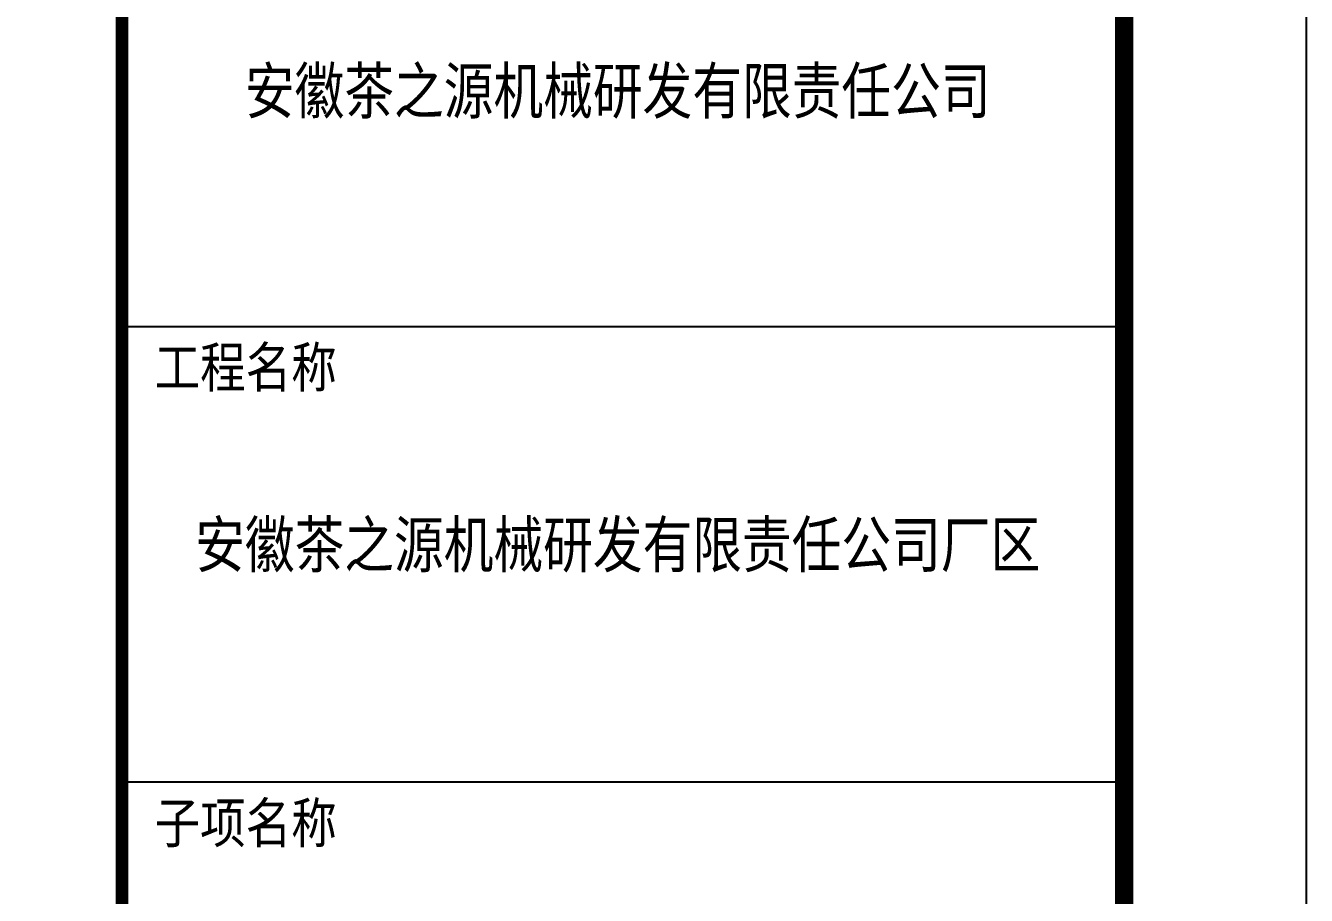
# Model space of a CAD drawing. Extents: x 8844666 to 9156203, y 1662182 to 2655606.
# Drawn here: x 9145660 to 9156203, y 2192719 to 2199879 of the extents above; entities that cross this region are included whole.
import ezdxf
from ezdxf.enums import TextEntityAlignment as Align

# ---------------------------------------------------------------- set-up
doc = ezdxf.new("R2010")
doc.units = 0
doc.header["$LTSCALE"] = 1000
doc.header["$MEASUREMENT"] = 0
doc.layers.get('0').update_dxf_attribs({"linetype": 'CONTINUOUS'})
for name, color, linetype in [('PP-PM-TK', 7, 'CONTINUOUS'), ('PUB_TEXT', 7, 'CONTINUOUS'), ('PUB_TITLE', 4, 'CONTINUOUS')]:
    doc.layers.add(name, color=color, linetype=linetype)
doc.styles.add('TQ', font='txt.shx', dxfattribs={"width": 0.8, "bigfont": 'hztxt.shx'})
doc.styles.add('仿宋', font='', dxfattribs={"width": 0.8})
doc.styles.get('仿宋').set_extended_font_data('SimSun')

# ---------------------------------------------------------------- blocks, each defined once
blk = doc.blocks.new('A1-TK')
at = {"layer": 'PP-PM-TK', "color": 4}
for p, q in [((9146250.4, 1810979.9), (9151750.4, 1810979.9)), ((9146250.4, 1808479.9), (9151750.4, 1808479.9))]:
    blk.add_line(p, q, dxfattribs=at)
at = {"layer": 'PP-PM-TK', "color": 4, "const_width": 70}
blk.add_lwpolyline([(9146250.4, 1854615.8), (9151750.4, 1854615.8), (9151750.4, 1797215.8), (9146250.4, 1797215.8)], close=True, dxfattribs=at)
at = {"layer": 'PUB_TEXT', "color": 2, "style": 'TQ'}
for s, p in [('工程名称', (9146429.6, 1810621.6)), ('子项名称', (9146429.6, 1808120.9))]:
    blk.add_text(s, height=250, dxfattribs=at).set_placement(p)
at = {"layer": 'PUB_TITLE', "color": 0, "style": '仿宋', "width": 0.8}
for s, p in [('安徽茶之源机械研发有限责任公司', (9148971.2, 1812147.7)), ('安徽茶之源机械研发有限责任公司厂区', (9148971.2, 1809657.7))]:
    blk.add_text(s, height=250, dxfattribs=at).set_placement(p, align=Align.CENTER)

msp = doc.modelspace()

# ---------------------------------------------------------------- linework, layer by layer
at = {"layer": 'PUB_TITLE'}
msp.add_lwpolyline([(8903902.8, 2175256.5), (9156202.8, 2175256.5), (9156202.8, 2264356.5), (8903902.8, 2264356.5)], close=True, dxfattribs=at)
at = {"layer": 'PUB_TITLE', "const_width": 150}
msp.add_lwpolyline([(8907652.8, 2176756.5), (9154702.8, 2176756.5), (9154702.8, 2262856.5), (8907652.8, 2262856.5)], close=True, dxfattribs=at)

# ---------------------------------------------------------------- block references
at = {"xscale": 1.5, "yscale": 1.5, "zscale": 1.5}
msp.add_blockref('A1-TK', (-4572922.9, -519067.3), dxfattribs=at)

doc.saveas('drawing.dxf')
